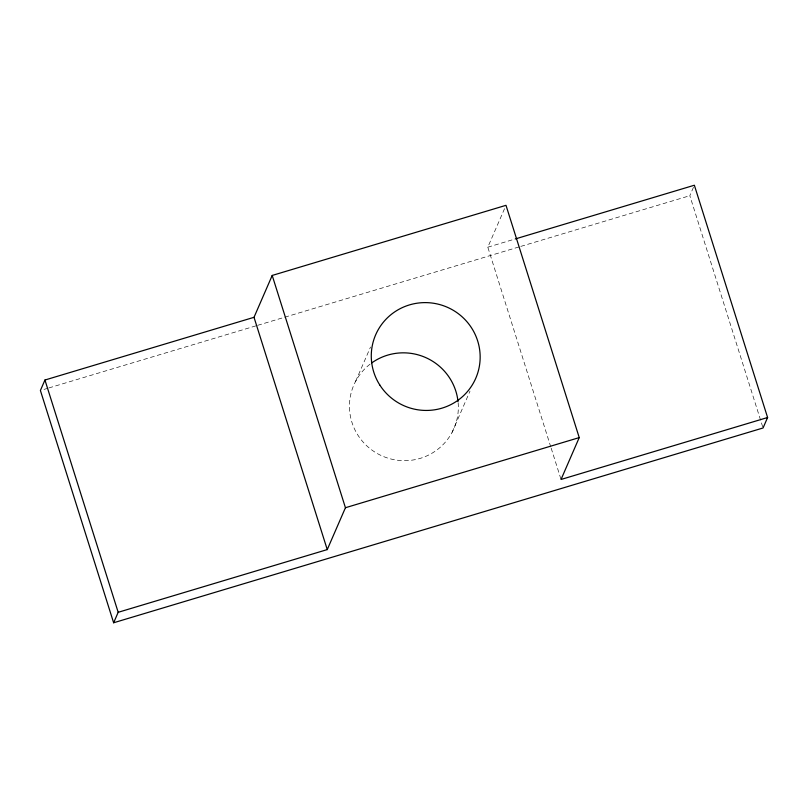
<?xml version="1.0" encoding="UTF-8"?>
<svg xmlns="http://www.w3.org/2000/svg" width="808" height="808" viewBox="0 0 808 808"><rect width="100%" height="100%" fill="white"/><g stroke="black" fill="none" stroke-linecap="round" stroke-linejoin="round"><path stroke-width="0.61" stroke-dasharray="4.04 3.03" d="M355.641 381.285L370.529 347.036M550.793 446.976L487.81 247.187L505.01 207.585M452.137 432.24L469.993 391.143M762.671 426.776L689.82 195.698L693.456 187.325M487.81 247.187L515.585 238.855M44.026 389.406L47.642 388.315M48.854 387.951L256.469 325.685M257.681 325.321L519.615 246.753M520.827 246.389L689.82 195.698M551.177 448.177L561.045 479.467M458.136 402.738A54.56 53.793 23.5 0 1 381.861 455.843A54.56 53.793 23.5 0 1 370.842 363.58"/><path stroke-width="1.21" d="M767.6 417.514L561.045 479.467L579.235 437.603L506 205.323L272.205 275.447L254.015 317.312L44.945 380.023L40.4 390.486L113.635 622.766L763.055 427.977L767.6 417.514L694.365 185.234L515.585 238.855M113.635 622.766L118.18 612.302L44.945 380.023M118.18 612.302L327.25 549.591L345.44 507.727L272.205 275.447M345.44 507.727L579.235 437.603M254.015 317.312L327.25 549.591M371.791 362.883A54.56 53.793 23.5 0 1 458.025 401.566M379.75 384.941A54.56 53.793 23.5 0 0 473.963 382.002A54.56 53.793 23.5 0 0 423.442 302.636A54.56 53.793 23.5 0 0 379.75 384.941"/></g></svg>
